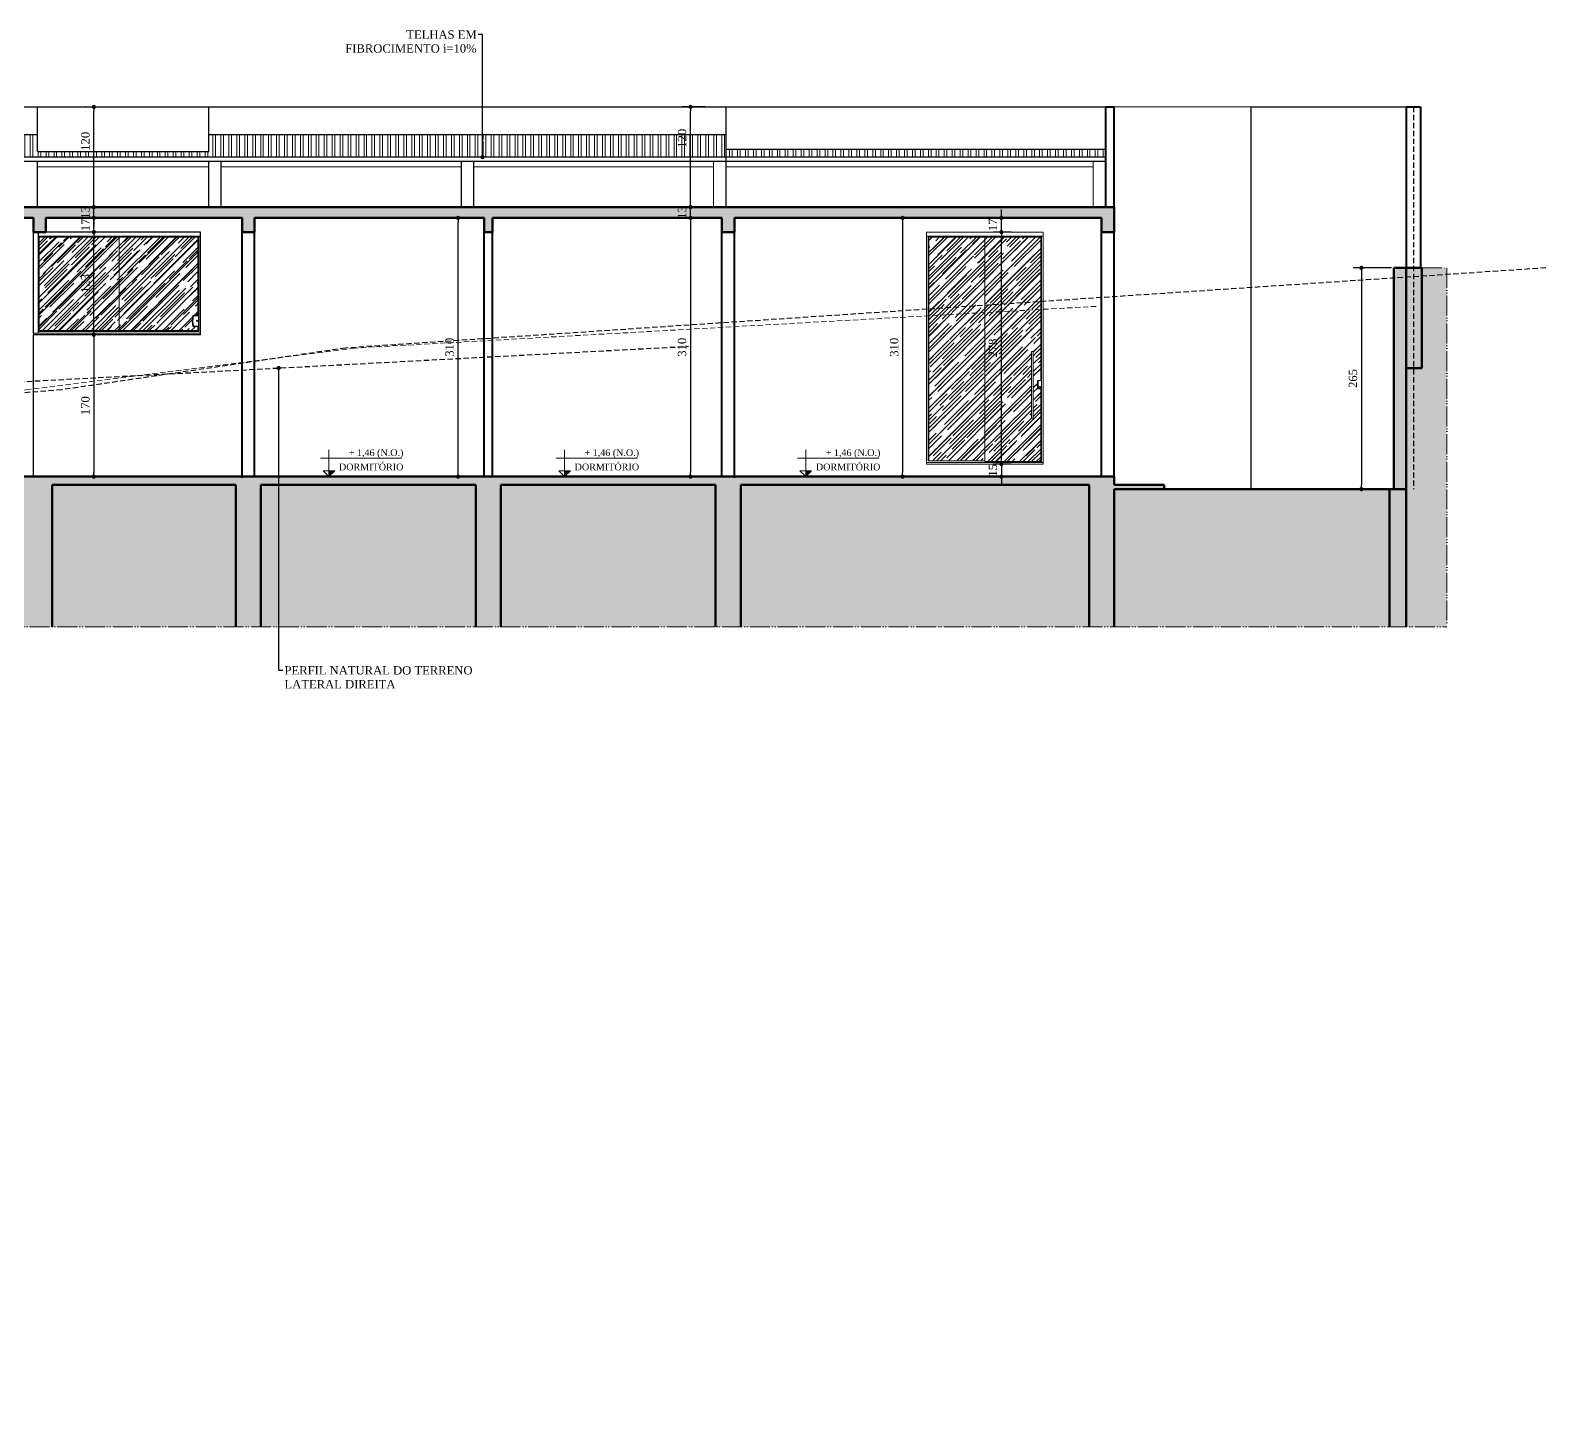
# Model space of a CAD drawing. Header units: millimetres. Extents: x 81693 to 98868, y 6565 to 11437.
# Drawn here: x 88060 to 89876, y 7222 to 8889 of the extents above; entities that cross this region are included whole.
import ezdxf
from ezdxf import colors
from ezdxf.entities.mleader import LeaderData, LeaderLine
from ezdxf.math import Vec2, Vec3

# ---------------------------------------------------------------- set-up
doc = ezdxf.new("R2010")
doc.units = ezdxf.units.MM
doc.linetypes.add('ACAD_ISO05W100', pattern=[33, 24, -3, 0, -3, 0, -3])
doc.linetypes.add('HIDDEN', pattern=[9.525, 6.35, -3.175])
for name, color, linetype, lineweight in [('Cotas', 12, 'Continuous', 5), ('Fachadas - Varanda', 3, 'Continuous', 30), ('Hachura', 1, 'Continuous', 9), ('Parede Baixa', 5, 'Continuous', 50), ('Parede Corte', 4, 'Continuous', 40), ('Perfil Natural-2', 40, 'HIDDEN', 25), ('Perfil Natural-3', 74, 'HIDDEN', 25), ('Pilares', 6, 'Continuous', 60), ('Pilares Sub-solo', 7, 'Continuous', 70), ('Pisos Externos', 15, 'Continuous', 9), ('Portas - Janelas', 2, 'Continuous', 20), ('Projeção Balanço', 2, 'ACAD_ISO05W100', 20), ('Projeção Viga', 1, 'HIDDEN', 9)]:
    doc.layers.add(name, color=color, linetype=linetype, lineweight=lineweight)
for name, color, linetype in [('Grama', 84, 'Continuous'), ('Piso', 55, 'Continuous'), ('Piso Lay-out', 19, 'Continuous'), ('PN010', 1, 'Continuous'), ('PORTAS', 3, 'Continuous'), ('Portas-Cotas', 2, 'Continuous'), ('Projeção Janela - Viga', 1, 'HIDDEN')]:
    doc.layers.add(name, color=color, linetype=linetype)
doc.styles.add('Valéria', font='romantic.ttf', dxfattribs={"height": 10})
doc.styles.add('Valéria1', font='romantic.ttf', dxfattribs={"height": 10})
doc.dimstyles.new('Cota - 50', dxfattribs={"dimtxt": 10, "dimasz": 5, "dimexe": 10, "dimexo": 20, "dimgap": 5, "dimtad": 1, "dimtxsty": 'Valéria', "dimblk": 'DOT', "dimcen": 0, "dimclrd": 12, "dimclre": 12, "dimclrt": 2, "dimazin": 2, "dimtfac": 1, "dimtix": 1, "dimtmove": 0, "dimatfit": 3, "dimldrblk": 'DOT', "dimfxl": 1, "dimarcsym": 0})
pattern_1 = [(95, (15384.533, 6410.826), (14.009465, 11.755338), [1.905, -20.955]), (40, (15384.533, 6410.826), (-16.0018453, 11.017673), [1.524, -16.7640584]), (145.451445, (15385.7, 6411.806), (-1.9923798, 22.7730102), [1.619001, -17.8090245]), (91.1842, (15380.94, 6414.418), (22.141024, 16.195341), [2.8575, -31.4325]), (141.635558, (15382.786, 6415.768), (-0.708662, 34.282676), [2.428502, -26.713561]), (36.18415, (15380.94, 6414.418), (-0.708662, 34.282676), [2.285997, -25.145973]), (66, (15383.635, 6415.316), (17.951998, 3.489515), [1.905, -20.955]), (11, (15383.635, 6415.316), (-8.6539927, 17.3941193), [1.524, -16.764]), (116.451445, (15385.131, 6415.607), (9.298005, 20.8836343), [1.619001, -17.8089938]), (82.5, (15384.533, 6410.8264), (-5.7605469, 6.19734137), [0, -16.5608, 0, -17.018, 0, -16.8275]), (52.5, (15384.533, 6410.826), (-2.3589727, 11.8087), [0, -9.7028, 0, -16.1798, 0, -6.4135]), (12.5, (15380.528, 6406.821), (9.9927863, 9.18261956), [0, -6.35, 0, -19.812, 0, -26.289]), (2.5, (15378.732, 6405.025), (8.6763904, 12.2722393), [0, -8.255, 0, -13.1572, 0, -18.669])]
pattern_2 = [(45, (15384.533, 6410.826), (8.6210459, 22.9894557), [152.4, -20.32, 50.8, -10.16]), (45, (15390.496, 6423.973), (-16.7391974, 2.3707876), [30.48, -3.3528, 60.96, -7.62]), (45, (15382.0185, 6420.525), (32.5444482, 42.17128274), [81.28, -14.224, 40.64, -10.16])]

# ---------------------------------------------------------------- blocks, each defined once
blk = doc.blocks.new('_Dot')
at = {"color": 0, "linetype": 'ByBlock', "lineweight": -2}
blk.add_line((-0.5, 0), (-1, 0), dxfattribs=at)
at = {"color": 0, "linetype": 'ByBlock', "const_width": 0.5}
blk.add_lwpolyline([(-0.25, 0, 1), (0.25, 0, 1)], format="xyb", close=True, dxfattribs=at)
blk = doc.blocks.new('*D654')
at = {"layer": 'Cotas', "color": 12, "lineweight": -2, "transparency": 16777216}
for p, q in [((88127.1, 8524.6), (88126.6, 8524.6)), ((88136.6, 8519.6), (88136.6, 8359.6)), ((88127.1, 8354.6), (88126.6, 8354.6))]:
    blk.add_line(p, q, dxfattribs=at)
at = {"layer": 'Defpoints', "color": 0, "transparency": 16777216}
for p in [(88147.1, 8524.6), (88136.6, 8354.6), (88147.1, 8354.6)]:
    blk.add_point(p, dxfattribs=at)
at = {"layer": 'Cotas', "color": 12, "lineweight": -2, "transparency": 16777216, "xscale": 5, "yscale": 5, "zscale": 5}
for p, rotation in [((88136.6, 8524.6), 90), ((88136.6, 8354.6), 270)]:
    blk.add_blockref('_Dot', p, dxfattribs=dict(at, rotation=rotation))
at = {"layer": 'Cotas', "color": 2, "transparency": 16777216, "insert": (88126.5, 8439.6), "char_height": 10, "attachment_point": 5, "rotation": 90, "style": 'Valéria'}
blk.add_mtext('170', dxfattribs=at)
blk = doc.blocks.new('*D655')
at = {"layer": 'Cotas', "color": 12, "lineweight": -2, "transparency": 16777216}
for p, q in [((88127.1, 8647.6), (88126.6, 8647.6)), ((88136.6, 8529.6), (88136.6, 8642.6)), ((88127.1, 8524.6), (88126.6, 8524.6))]:
    blk.add_line(p, q, dxfattribs=at)
at = {"layer": 'Defpoints', "color": 0, "transparency": 16777216}
for p in [(88136.6, 8647.6), (88147.1, 8647.6), (88147.1, 8524.6)]:
    blk.add_point(p, dxfattribs=at)
at = {"layer": 'Cotas', "color": 12, "lineweight": -2, "transparency": 16777216, "xscale": 5, "yscale": 5, "zscale": 5}
for p, rotation in [((88136.6, 8647.6), 90), ((88136.6, 8524.6), 270)]:
    blk.add_blockref('_Dot', p, dxfattribs=dict(at, rotation=rotation))
at = {"layer": 'Cotas', "color": 2, "transparency": 16777216, "insert": (88126.5, 8586.1), "char_height": 10, "attachment_point": 5, "rotation": 90, "style": 'Valéria'}
blk.add_mtext('123', dxfattribs=at)
blk = doc.blocks.new('*D656')
at = {"layer": 'Cotas', "color": 12, "lineweight": -2, "transparency": 16777216}
for p, q in [((88127.1, 8664.6), (88126.6, 8664.6)), ((88136.6, 8669.6), (88136.6, 8674.6)), ((88136.6, 8647.6), (88136.6, 8664.6)), ((88127.1, 8647.6), (88126.6, 8647.6)), ((88136.6, 8642.6), (88136.6, 8637.6))]:
    blk.add_line(p, q, dxfattribs=at)
at = {"layer": 'Defpoints', "color": 0, "transparency": 16777216}
for p in [(88136.6, 8664.6), (88147.1, 8664.6), (88147.1, 8647.6)]:
    blk.add_point(p, dxfattribs=at)
at = {"layer": 'Cotas', "color": 12, "lineweight": -2, "transparency": 16777216, "xscale": 5, "yscale": 5, "zscale": 5}
for p, rotation in [((88136.6, 8664.6), 270), ((88136.6, 8647.6), 90)]:
    blk.add_blockref('_Dot', p, dxfattribs=dict(at, rotation=rotation))
at = {"layer": 'Cotas', "color": 2, "transparency": 16777216, "insert": (88126.5, 8656.1), "char_height": 10, "attachment_point": 5, "rotation": 90, "style": 'Valéria'}
blk.add_mtext('17', dxfattribs=at)
blk = doc.blocks.new('*D657')
at = {"layer": 'Cotas', "color": 12, "lineweight": -2, "transparency": 16777216}
for p, q in [((88136.6, 8682.6), (88136.6, 8687.6)), ((88127.1, 8677.6), (88126.6, 8677.6)), ((88127.1, 8664.6), (88126.6, 8664.6)), ((88136.6, 8664.6), (88136.6, 8677.6)), ((88136.6, 8659.6), (88136.6, 8654.6))]:
    blk.add_line(p, q, dxfattribs=at)
at = {"layer": 'Defpoints', "color": 0, "transparency": 16777216}
for p in [(88136.6, 8677.6), (88147.1, 8677.6), (88147.1, 8664.6)]:
    blk.add_point(p, dxfattribs=at)
at = {"layer": 'Cotas', "color": 12, "lineweight": -2, "transparency": 16777216, "xscale": 5, "yscale": 5, "zscale": 5}
for p, rotation in [((88136.6, 8677.6), 270), ((88136.6, 8664.6), 90)]:
    blk.add_blockref('_Dot', p, dxfattribs=dict(at, rotation=rotation))
at = {"layer": 'Cotas', "color": 2, "transparency": 16777216, "insert": (88126.5, 8671.1), "char_height": 10, "attachment_point": 5, "rotation": 90, "style": 'Valéria'}
blk.add_mtext('13', dxfattribs=at)
blk = doc.blocks.new('*D658')
at = {"layer": 'Cotas', "color": 12, "lineweight": -2, "transparency": 16777216}
for p, q in [((88127.1, 8797.6), (88126.6, 8797.6)), ((88136.6, 8682.6), (88136.6, 8792.6)), ((88127.1, 8677.6), (88126.6, 8677.6))]:
    blk.add_line(p, q, dxfattribs=at)
at = {"layer": 'Defpoints', "color": 0, "transparency": 16777216}
for p in [(88136.6, 8797.6), (88147.1, 8797.6), (88147.1, 8677.6)]:
    blk.add_point(p, dxfattribs=at)
at = {"layer": 'Cotas', "color": 12, "lineweight": -2, "transparency": 16777216, "xscale": 5, "yscale": 5, "zscale": 5}
for p, rotation in [((88136.6, 8797.6), 90), ((88136.6, 8677.6), 270)]:
    blk.add_blockref('_Dot', p, dxfattribs=dict(at, rotation=rotation))
at = {"layer": 'Cotas', "color": 2, "transparency": 16777216, "insert": (88126.5, 8756.4), "char_height": 10, "attachment_point": 5, "rotation": 90, "style": 'Valéria'}
blk.add_mtext('120', dxfattribs=at)
blk = doc.blocks.new('*D659')
at = {"layer": 'Cotas', "color": 12, "lineweight": -2, "transparency": 16777216}
for p, q in [((88594.2, 8664.6), (88563, 8664.6)), ((88573, 8359.6), (88573, 8659.6)), ((88584.2, 8354.6), (88563, 8354.6))]:
    blk.add_line(p, q, dxfattribs=at)
at = {"layer": 'Defpoints', "color": 0, "transparency": 16777216}
for p in [(88573, 8664.6), (88614.2, 8664.6), (88604.2, 8354.6)]:
    blk.add_point(p, dxfattribs=at)
at = {"layer": 'Cotas', "color": 12, "lineweight": -2, "transparency": 16777216, "xscale": 5, "yscale": 5, "zscale": 5}
for p, rotation in [((88573, 8664.6), 90), ((88573, 8354.6), 270)]:
    blk.add_blockref('_Dot', p, dxfattribs=dict(at, rotation=rotation))
at = {"layer": 'Cotas', "color": 2, "transparency": 16777216, "insert": (88562.9, 8509.6), "char_height": 10, "attachment_point": 5, "rotation": 90, "style": 'Valéria'}
blk.add_mtext('310', dxfattribs=at)
blk = doc.blocks.new('*D660')
at = {"layer": 'Cotas', "color": 12, "lineweight": -2, "transparency": 16777216}
for p, q in [((88869.2, 8664.6), (88841.6, 8664.6)), ((88851.6, 8659.6), (88851.6, 8359.6)), ((88869.2, 8354.6), (88841.6, 8354.6))]:
    blk.add_line(p, q, dxfattribs=at)
at = {"layer": 'Defpoints', "color": 0, "transparency": 16777216}
for p in [(88889.2, 8664.6), (88851.6, 8354.6), (88889.2, 8354.6)]:
    blk.add_point(p, dxfattribs=at)
at = {"layer": 'Cotas', "color": 12, "lineweight": -2, "transparency": 16777216, "xscale": 5, "yscale": 5, "zscale": 5}
for p, rotation in [((88851.6, 8664.6), 90), ((88851.6, 8354.6), 270)]:
    blk.add_blockref('_Dot', p, dxfattribs=dict(at, rotation=rotation))
at = {"layer": 'Cotas', "color": 2, "transparency": 16777216, "insert": (88841.5, 8509.6), "char_height": 10, "attachment_point": 5, "rotation": 90, "style": 'Valéria'}
blk.add_mtext('310', dxfattribs=at)
blk = doc.blocks.new('*D661')
at = {"layer": 'Cotas', "color": 12, "lineweight": -2, "transparency": 16777216}
for p, q in [((88851.6, 8682.6), (88851.6, 8687.6)), ((88869.2, 8677.6), (88841.6, 8677.6)), ((88869.2, 8664.6), (88841.6, 8664.6)), ((88851.6, 8664.6), (88851.6, 8677.6)), ((88851.6, 8659.6), (88851.6, 8654.6))]:
    blk.add_line(p, q, dxfattribs=at)
at = {"layer": 'Defpoints', "color": 0, "transparency": 16777216}
for p in [(88851.6, 8677.6), (88889.2, 8677.6), (88889.2, 8664.6)]:
    blk.add_point(p, dxfattribs=at)
at = {"layer": 'Cotas', "color": 12, "lineweight": -2, "transparency": 16777216, "xscale": 5, "yscale": 5, "zscale": 5}
for p, rotation in [((88851.6, 8677.6), 270), ((88851.6, 8664.6), 90)]:
    blk.add_blockref('_Dot', p, dxfattribs=dict(at, rotation=rotation))
at = {"layer": 'Cotas', "color": 2, "transparency": 16777216, "insert": (88841.5, 8671.1), "char_height": 10, "attachment_point": 5, "rotation": 90, "style": 'Valéria'}
blk.add_mtext('13', dxfattribs=at)
blk = doc.blocks.new('*D662')
at = {"layer": 'Cotas', "color": 12, "lineweight": -2, "transparency": 16777216}
for p, q in [((88869.2, 8797.6), (88841.6, 8797.6)), ((88851.6, 8682.6), (88851.6, 8792.6)), ((88869.2, 8677.6), (88841.6, 8677.6))]:
    blk.add_line(p, q, dxfattribs=at)
at = {"layer": 'Defpoints', "color": 0, "transparency": 16777216}
for p in [(88851.6, 8797.6), (88889.2, 8797.6), (88889.2, 8677.6)]:
    blk.add_point(p, dxfattribs=at)
at = {"layer": 'Cotas', "color": 12, "lineweight": -2, "transparency": 16777216, "xscale": 5, "yscale": 5, "zscale": 5}
for p, rotation in [((88851.6, 8797.6), 90), ((88851.6, 8677.6), 270)]:
    blk.add_blockref('_Dot', p, dxfattribs=dict(at, rotation=rotation))
at = {"layer": 'Cotas', "color": 2, "transparency": 16777216, "insert": (88841.5, 8760), "char_height": 10, "attachment_point": 5, "rotation": 90, "style": 'Valéria'}
blk.add_mtext('120', dxfattribs=at)
blk = doc.blocks.new('*D663')
at = {"layer": 'Cotas', "color": 12, "lineweight": -2, "transparency": 16777216}
for p, q in [((89224.1, 8374.6), (89224.1, 8379.6)), ((89235.8, 8369.6), (89214.1, 8369.6)), ((89235.8, 8354.6), (89214.1, 8354.6)), ((89224.1, 8369.6), (89224.1, 8354.6)), ((89224.1, 8349.6), (89224.1, 8344.6))]:
    blk.add_line(p, q, dxfattribs=at)
at = {"layer": 'Defpoints', "color": 0, "transparency": 16777216}
for p in [(89224.1, 8354.6), (89255.8, 8369.6), (89255.8, 8354.6)]:
    blk.add_point(p, dxfattribs=at)
at = {"layer": 'Cotas', "color": 12, "lineweight": -2, "transparency": 16777216, "xscale": 5, "yscale": 5, "zscale": 5}
for p, rotation in [((89224.1, 8369.6), 270), ((89224.1, 8354.6), 90)]:
    blk.add_blockref('_Dot', p, dxfattribs=dict(at, rotation=rotation))
at = {"layer": 'Cotas', "color": 2, "transparency": 16777216, "insert": (89213.9, 8362.1), "char_height": 10, "attachment_point": 5, "rotation": 90, "style": 'Valéria'}
blk.add_mtext('15', dxfattribs=at)
blk = doc.blocks.new('*D664')
at = {"layer": 'Cotas', "color": 12, "lineweight": -2, "transparency": 16777216}
for p, q in [((89235.8, 8647.6), (89214.1, 8647.6)), ((89224.1, 8374.6), (89224.1, 8642.6)), ((89235.8, 8369.6), (89214.1, 8369.6))]:
    blk.add_line(p, q, dxfattribs=at)
at = {"layer": 'Defpoints', "color": 0, "transparency": 16777216}
for p in [(89224.1, 8647.6), (89255.8, 8647.6), (89255.8, 8369.6)]:
    blk.add_point(p, dxfattribs=at)
at = {"layer": 'Cotas', "color": 12, "lineweight": -2, "transparency": 16777216, "xscale": 5, "yscale": 5, "zscale": 5}
for p, rotation in [((89224.1, 8647.6), 90), ((89224.1, 8369.6), 270)]:
    blk.add_blockref('_Dot', p, dxfattribs=dict(at, rotation=rotation))
at = {"layer": 'Cotas', "color": 2, "transparency": 16777216, "insert": (89214, 8508.6), "char_height": 10, "attachment_point": 5, "rotation": 90, "style": 'Valéria'}
blk.add_mtext('278', dxfattribs=at)
blk = doc.blocks.new('*D665')
at = {"layer": 'Cotas', "color": 12, "lineweight": -2, "transparency": 16777216}
for p, q in [((89235.8, 8664.6), (89214.1, 8664.6)), ((89224.1, 8669.6), (89224.1, 8674.6)), ((89224.1, 8647.6), (89224.1, 8664.6)), ((89235.8, 8647.6), (89214.1, 8647.6)), ((89224.1, 8642.6), (89224.1, 8637.6))]:
    blk.add_line(p, q, dxfattribs=at)
at = {"layer": 'Defpoints', "color": 0, "transparency": 16777216}
for p in [(89224.1, 8664.6), (89255.8, 8664.6), (89255.8, 8647.6)]:
    blk.add_point(p, dxfattribs=at)
at = {"layer": 'Cotas', "color": 12, "lineweight": -2, "transparency": 16777216, "xscale": 5, "yscale": 5, "zscale": 5}
for p, rotation in [((89224.1, 8664.6), 270), ((89224.1, 8647.6), 90)]:
    blk.add_blockref('_Dot', p, dxfattribs=dict(at, rotation=rotation))
at = {"layer": 'Cotas', "color": 2, "transparency": 16777216, "insert": (89214, 8656.1), "char_height": 10, "attachment_point": 5, "rotation": 90, "style": 'Valéria'}
blk.add_mtext('17', dxfattribs=at)
blk = doc.blocks.new('*D666')
at = {"layer": 'Cotas', "color": 12, "lineweight": -2, "transparency": 16777216}
for p, q in [((89691.4, 8604.7), (89645.6, 8604.7)), ((89655.6, 8599.7), (89655.6, 8344.6)), ((89689.3, 8339.6), (89645.6, 8339.6))]:
    blk.add_line(p, q, dxfattribs=at)
at = {"layer": 'Defpoints', "color": 0, "transparency": 16777216}
for p in [(89711.4, 8604.7), (89655.6, 8339.6), (89709.3, 8339.6)]:
    blk.add_point(p, dxfattribs=at)
at = {"layer": 'Cotas', "color": 12, "lineweight": -2, "transparency": 16777216, "xscale": 5, "yscale": 5, "zscale": 5}
for p, rotation in [((89655.6, 8604.7), 90), ((89655.6, 8339.6), 270)]:
    blk.add_blockref('_Dot', p, dxfattribs=dict(at, rotation=rotation))
at = {"layer": 'Cotas', "color": 2, "transparency": 16777216, "insert": (89645.4, 8472.1), "char_height": 10, "attachment_point": 5, "rotation": 90, "style": 'Valéria'}
blk.add_mtext('265', dxfattribs=at)
blk = doc.blocks.new('*D667')
at = {"layer": 'Cotas', "color": 12, "lineweight": -2, "transparency": 16777216}
for p, q in [((89104.2, 8664.6), (89095.8, 8664.6)), ((89105.8, 8659.6), (89105.8, 8359.6)), ((89095.7, 8354.6), (89095.8, 8354.6))]:
    blk.add_line(p, q, dxfattribs=at)
at = {"layer": 'Defpoints', "color": 0, "transparency": 16777216}
for p in [(89124.2, 8664.6), (89105.8, 8354.6), (89115.7, 8354.6)]:
    blk.add_point(p, dxfattribs=at)
at = {"layer": 'Cotas', "color": 12, "lineweight": -2, "transparency": 16777216, "xscale": 5, "yscale": 5, "zscale": 5}
for p, rotation in [((89105.8, 8664.6), 90), ((89105.8, 8354.6), 270)]:
    blk.add_blockref('_Dot', p, dxfattribs=dict(at, rotation=rotation))
at = {"layer": 'Cotas', "color": 2, "transparency": 16777216, "insert": (89095.7, 8509.6), "char_height": 10, "attachment_point": 5, "rotation": 90, "style": 'Valéria'}
blk.add_mtext('310', dxfattribs=at)

msp = doc.modelspace()

# ---------------------------------------------------------------- hatches: boundary and pattern name
at = {"layer": 'Grama', "transparency": 33554559}
h = msp.add_hatch(dxfattribs=at)
h.set_pattern_fill('AR-RROOF', color=33, scale=0.4, angle=45)
h.set_pattern_definition(pattern_2)
h.paths.add_polyline_path([(88166.9657, 8641.6214), (88070.7157, 8641.6214), (88070.7157, 8529.6214), (88166.9657, 8529.6214)])
h.paths.add_polyline_path([(88261.2157, 8641.6214), (88166.9657, 8641.6214), (88166.9657, 8529.6214), (88261.2157, 8529.6214), (88261.2157, 8534.6214), (88255.0597, 8534.6214), (88254.5093, 8541.1214), (88255.0597, 8547.6214), (88261.2157, 8547.6214)])
h.paths.add_polyline_path([(88154.3251, 8572.2087), (88154.3251, 8599.398), (88132.7719, 8599.398), (88132.7719, 8572.2087)], flags=24)
h = msp.add_hatch(dxfattribs=at)
h.set_pattern_fill('AR-RROOF', color=33, scale=0.4, angle=45)
h.set_pattern_definition(pattern_2)
h.paths.add_polyline_path([(89271.2157, 8641.6214), (89204.2157, 8641.6214), (89204.2157, 8559.7724), (89271.2157, 8564.246)])
h.paths.add_polyline_path([(89204.2157, 8641.6214), (89137.2157, 8641.6214), (89137.2157, 8555.2987), (89204.2157, 8559.7724)])
h.paths.add_polyline_path([(89204.2157, 8559.7724), (89137.2157, 8555.2987), (89137.2157, 8547.3375), (89204.2157, 8551.1071)])
h.paths.add_polyline_path([(89271.2157, 8564.246), (89204.2157, 8559.7724), (89204.2157, 8551.1071), (89271.2157, 8554.8766)])
h.paths.add_polyline_path([(89271.2157, 8554.8766), (89204.2157, 8551.1071), (89204.2157, 8373.6214), (89204.2157, 8372.6214), (89271.2157, 8372.6214), (89271.2157, 8459.6214), (89267.2157, 8459.6214), (89267.2157, 8469.6214), (89271.2157, 8469.6214)])
h.paths.add_polyline_path([(89260.2157, 8504.6214), (89262.2157, 8504.6214), (89262.2157, 8424.6214), (89260.2157, 8424.6214)], flags=16)
h.paths.add_polyline_path([(89204.2157, 8551.1071), (89137.2157, 8547.3375), (89137.2157, 8373.6214), (89204.2157, 8373.6214)])
h.paths.add_polyline_path([(89243.1523, 8495.2264), (89243.1523, 8522.4158), (89221.599, 8522.4158), (89221.599, 8495.2264)], flags=24)
at = {"layer": 'Hachura'}
h = msp.add_hatch(dxfattribs=at)
h.set_pattern_fill('EARTH', color=256, scale=2, angle=45)
h.set_pattern_definition([(45, (15384.533, 6410.826), (1e-15, 17.9605122), [12.7, -12.7]), (45, (15381.165, 6414.194), (1e-15, 17.9605122), [12.7, -12.7]), (45, (15377.798, 6417.562), (1e-15, 17.9605122), [12.7, -12.7]), (135, (15377.798, 6419.807), (-17.9605122, 1e-15), [12.7, -12.7]), (135, (15381.165, 6423.174), (-17.9605122, 1e-15), [12.7, -12.7]), (135, (15384.533, 6426.542), (-17.9605122, 1e-15), [12.7, -12.7])])
h.paths.add_polyline_path([(89757.8186, 8604.6519), (89727.8186, 8604.6519), (89727.8186, 8594.7338), (89757.8186, 8596.737)])
h.paths.add_polyline_path([(89757.8186, 8596.737), (89727.8186, 8594.7338), (89727.8186, 8484.6519), (89709.3178, 8484.6519), (89709.3178, 8174.6214), (89757.8186, 8174.6214)])
h.paths.add_polyline_path([(89329.2157, 8344.6214), (88911.7157, 8344.6214), (88911.7157, 8174.6214), (89329.2157, 8174.6214)])
h.paths.add_polyline_path([(89689.3178, 8339.6214), (89359.2157, 8339.6214), (89359.2157, 8174.6214), (89689.3178, 8174.6214)])
h.paths.add_polyline_path([(88881.7157, 8344.6214), (88624.2157, 8344.6214), (88624.2157, 8174.6214), (88881.7157, 8174.6214)])
h.paths.add_polyline_path([(88594.2157, 8344.6214), (88358.0708, 8344.6214), (88358.0708, 8174.6214), (88594.2157, 8174.6214)])
h.paths.add_polyline_path([(88358.0708, 8344.6214), (88336.7157, 8344.6214), (88336.7157, 8174.6214), (88358.0708, 8174.6214)])
h.paths.add_polyline_path([(88306.7157, 8344.6214), (88086.7157, 8344.6214), (88086.7157, 8174.6214), (88306.7157, 8174.6214)])
h.paths.add_polyline_path([(88056.7157, 8344.6214), (87789.7138, 8344.6214), (87789.7138, 8174.6214), (88056.7157, 8174.6214)])
h.paths.add_polyline_path([(87789.7138, 8344.6214), (87436.7157, 8344.6214), (87436.7157, 8174.6214), (87789.7138, 8174.6214)])
h.paths.add_polyline_path([(87406.7157, 8344.6214), (87264.6858, 8344.6214), (87264.6858, 8174.6214), (87406.7157, 8174.6214)])
h.paths.add_polyline_path([(87264.6858, 8344.6214), (87159.2157, 8344.6214), (87159.2157, 8174.6214), (87264.6858, 8174.6214)])
h.paths.add_polyline_path([(87129.2157, 8324.6214), (86969.6142, 8324.6214), (85779.2157, 8229.5896), (85779.2157, 8229.6214), (85642.2168, 8229.6214), (85642.2168, 8174.6214), (87129.2157, 8174.6214)])
h.paths.add_polyline_path([(85622.2168, 8239.6214), (84986.5817, 8220.2078), (84926.7176, 8208.6214), (84773.6458, 8208.6214), (84607.2224, 8204.6324), (84607.2224, 8194.6214), (84507.2224, 8194.6214), (84507.2224, 8174.6214), (85622.2168, 8174.6214)])
h.paths.add_polyline_path([(84773.6458, 8208.6214), (84614.2956, 8208.6214), (84612.5984, 8204.7613)], flags=16)
h.paths.add_polyline_path([(84614.2956, 8208.6214), (84773.6458, 8208.6214), (84791.6611, 8214.2545), (84607.2224, 8208.6214), (84607.2224, 8204.6324), (84612.5984, 8204.7613)], flags=17)
at = {"layer": 'Piso', "true_color": 0xcd2027}
h = msp.add_hatch(dxfattribs=at)
h.set_pattern_fill('ANSI31', color=242, style=0)
h.paths.add_polyline_path([(89362.9432, 7222.1011), (89407.7006, 7222.1011), (89407.7006, 7239.3437), (89362.9432, 7239.3437)], flags=24)
at = {"layer": 'Pisos Externos'}
h = msp.add_hatch(dxfattribs=at)
h.set_pattern_fill('ANSI32', color=256, angle=45)
h.set_pattern_definition([(90, (15384.533, 6430.826), (-9.525, 1e-15), []), (90, (15387.708, 6434.001), (-9.525, 1e-15), [])])
h.paths.add_polyline_path([(88894.2157, 8764.6463), (88274.2157, 8764.6463), (88274.2157, 8737.6396), (89349.2157, 8737.6396), (89349.2157, 8747.1463), (88894.2157, 8747.1463)])
h.paths.add_polyline_path([(88602.3059, 8756.1952, -1), (88602.3059, 8758.6952, -1)], flags=16)
h.paths.add_polyline_path([(88069.2157, 8764.6463), (87429.2157, 8764.6463), (87429.2157, 8737.6396), (88069.2157, 8737.6396)])
h = msp.add_hatch(dxfattribs=at)
h.set_pattern_fill('ANSI32', color=256, angle=45)
h.set_pattern_definition([(90, (15384.533, 6410.826), (-9.525, 1e-15), []), (90, (15387.708, 6414.001), (-9.525, 1e-15), [])])
h.paths.add_polyline_path([(88154.3251, 8723.3832), (88132.7719, 8723.3832)])
h.paths.add_polyline_path([(88069.2157, 8737.6396), (88274.2157, 8737.6396), (88274.2157, 8744.1463), (88069.2157, 8744.1463)])
at = {"layer": 'Portas - Janelas'}
for points in [[(88425.2018, 8361.6214), (88418.2018, 8361.6214), (88418.2018, 8354.6214)], [(88707.6314, 8361.6214), (88700.6314, 8361.6214), (88700.6314, 8354.6214)], [(88996.7324, 8361.6214), (88989.7324, 8361.6214), (88989.7324, 8354.6214)]]:
    msp.add_hatch(color=256, dxfattribs=at).paths.add_polyline_path(points)
at = {"layer": 'Portas-Cotas'}
h = msp.add_hatch(dxfattribs=at)
h.set_pattern_fill('AR-CONC', color=256, scale=0.1, angle=45)
h.set_pattern_definition(pattern_1)
h.paths.add_polyline_path([(89359.2157, 8677.6214), (87059.2157, 8677.6214), (87059.2157, 8694.6214), (87049.2157, 8694.6214), (87049.2157, 8664.6214), (87129.2157, 8664.6214), (87129.2157, 8647.6214), (87144.2157, 8647.6214), (87144.2157, 8664.6214), (87414.2157, 8664.6214), (87414.2157, 8647.6214), (87429.2157, 8647.6214), (87429.2157, 8664.6214), (87534.2157, 8664.6214), (87534.2157, 8647.6214), (87544.2157, 8647.6214), (87544.2157, 8664.6214), (88064.2157, 8664.6214), (88064.2157, 8647.6214), (88079.2157, 8647.6214), (88079.2157, 8664.6214), (88314.2157, 8664.6214), (88314.2157, 8647.6214), (88329.2157, 8647.6214), (88329.2157, 8664.6214), (88604.2157, 8664.6214), (88604.2157, 8647.6214), (88614.2157, 8647.6214), (88614.2157, 8664.6214), (88889.2157, 8664.6214), (88889.2157, 8647.6214), (88904.2157, 8647.6214), (88904.2157, 8664.6214), (89344.2157, 8664.6214), (89344.2157, 8647.6214), (89359.2157, 8647.6214)])
h = msp.add_hatch(dxfattribs=at)
h.set_pattern_fill('AR-CONC', color=256, scale=0.1, angle=45)
h.set_pattern_definition(pattern_1)
h.paths.add_polyline_path([(87436.7157, 8344.6214), (87789.7138, 8344.6214), (87789.7138, 8354.6214), (87534.2157, 8354.6214), (87534.2157, 8352.6214), (87264.6858, 8352.6214), (87264.6858, 8344.6214), (87406.7157, 8344.6214), (87406.7157, 8174.6214), (87436.7157, 8174.6214)])
h.paths.add_polyline_path([(87159.2157, 8344.6214), (87264.6858, 8344.6214), (87264.6858, 8352.6214), (87129.2157, 8352.6214), (87129.2157, 8174.6214), (87159.2157, 8174.6214)])
h.paths.add_polyline_path([(88086.7157, 8344.6214), (88306.7157, 8344.6214), (88306.7157, 8174.6214), (88336.7157, 8174.6214), (88336.7157, 8344.6214), (88358.0708, 8344.6214), (88358.0708, 8354.6214), (87789.7138, 8354.6214), (87789.7138, 8344.6214), (88056.7157, 8344.6214), (88056.7157, 8174.6214), (88086.7157, 8174.6214)])
h.paths.add_polyline_path([(88624.2157, 8344.6214), (88881.7157, 8344.6214), (88881.7157, 8174.6214), (88911.7157, 8174.6214), (88911.7157, 8344.6214), (89329.2157, 8344.6214), (89329.2157, 8174.6214), (89359.2157, 8174.6214), (89359.2157, 8339.6214), (89419.2157, 8339.6214), (89419.2157, 8344.6214), (89359.2157, 8344.6214), (89359.2157, 8354.6214), (88358.0708, 8354.6214), (88358.0708, 8344.6214), (88594.2157, 8344.6214), (88594.2157, 8174.6214), (88624.2157, 8174.6214)])
h.paths.add_polyline_path([(89709.3178, 8339.6214), (89689.3178, 8339.6214), (89689.3178, 8174.6214), (89709.3178, 8174.6214)])
h.paths.add_polyline_path([(89709.3178, 8604.6519), (89694.3178, 8604.6519), (89694.3178, 8592.497), (89709.3178, 8593.4985)])
h.paths.add_polyline_path([(89717.8186, 8604.6519), (89709.3178, 8604.6519), (89709.3178, 8593.4985), (89717.8186, 8594.0661)])
h.paths.add_polyline_path([(89727.8186, 8604.6519), (89717.8186, 8604.6519), (89717.8186, 8594.0661), (89727.8186, 8594.7338)])
h.paths.add_polyline_path([(89727.8186, 8594.7338), (89717.8186, 8594.0661), (89717.8186, 8484.6519), (89727.8186, 8484.6519)])
h.paths.add_polyline_path([(89717.8186, 8594.0661), (89709.3178, 8593.4985), (89709.3178, 8484.6519), (89717.8186, 8484.6519)])
h.paths.add_polyline_path([(89709.3178, 8593.4985), (89694.3178, 8592.497), (89694.3178, 8339.6214), (89709.3178, 8339.6214)])

# ---------------------------------------------------------------- linework, layer by layer
at = {"layer": 'Fachadas - Varanda'}
for p, q in [((88069.2157, 8744.1463), (88069.2157, 8797.6214)), ((88069.2157, 8797.6214), (88274.2157, 8797.6214)), ((88274.2157, 8744.1463), (88274.2157, 8797.6214)), ((88894.2157, 8797.6214), (89349.2157, 8797.6214)), ((88894.2157, 8727.1463), (88894.2157, 8797.6214)), ((89523.1088, 8797.6214), (89709.3178, 8797.6214)), ((89523.1088, 8797.6214), (89523.1088, 8339.6214)), ((87429.2157, 8737.6396), (89349.2157, 8737.6396)), ((88069.2157, 8744.1463), (88274.2157, 8744.1463)), ((88894.2157, 8747.1463), (89349.2157, 8747.1463)), ((87429.2157, 8732.6146), (89349.2157, 8732.6146)), ((88069.2157, 8717.6396), (88069.2157, 8732.6146)), ((88069.2157, 8677.6214), (88069.2157, 8725.9714)), ((88274.2157, 8717.6396), (88274.2157, 8732.6146)), ((88274.2157, 8677.6214), (88274.2157, 8725.9714)), ((88289.2157, 8677.6214), (88289.2157, 8732.6146)), ((88576.7157, 8732.6146), (88576.7157, 8677.6214)), ((88591.7157, 8732.6146), (88591.7157, 8677.6214)), ((88894.2157, 8677.6214), (88894.2157, 8732.6146)), ((88264.2157, 8647.6214), (88079.2157, 8647.6214)), ((88264.2157, 8524.6214), (88264.2157, 8647.6214)), ((88064.2157, 8354.6214), (88064.2157, 8524.6214)), ((88264.2157, 8524.6214), (88064.2157, 8524.6214))]:
    msp.add_line(p, q, dxfattribs=at)
at = {"layer": 'Hachura'}
for p, q in [((89134.2157, 8642.6214), (89274.2157, 8642.6214)), ((89136.2157, 8373.6214), (89136.2157, 8642.6214)), ((89272.2157, 8371.6214), (89272.2157, 8642.6214)), ((88408.2018, 8376.6214), (88505.2849, 8376.6214)), ((88418.2018, 8354.6214), (88418.2018, 8386.6214)), ((88690.6314, 8376.6214), (88787.7145, 8376.6214)), ((88700.6314, 8354.6214), (88700.6314, 8386.6214)), ((88979.7324, 8376.6214), (89076.8155, 8376.6214)), ((88989.7324, 8354.6214), (88989.7324, 8386.6214)), ((89136.2157, 8373.6214), (89204.2157, 8373.6214)), ((89204.2157, 8373.6214), (89204.2157, 8371.6214)), ((89204.2157, 8372.6214), (89272.2157, 8372.6214)), ((88411.2018, 8361.6214), (88425.2018, 8361.6214)), ((88411.2018, 8361.6214), (88418.2018, 8354.6214)), ((88425.2018, 8361.6214), (88418.2018, 8354.6214)), ((88693.6314, 8361.6214), (88707.6314, 8361.6214)), ((88693.6314, 8361.6214), (88700.6314, 8354.6214)), ((88707.6314, 8361.6214), (88700.6314, 8354.6214)), ((88982.7324, 8361.6214), (88996.7324, 8361.6214)), ((88982.7324, 8361.6214), (88989.7324, 8354.6214)), ((88996.7324, 8361.6214), (88989.7324, 8354.6214))]:
    msp.add_line(p, q, dxfattribs=at)
at = {"layer": 'Parede Baixa'}
for p, q in [((87059.2157, 8677.6214), (89359.2157, 8677.6214)), ((87544.2157, 8664.6214), (88064.2157, 8664.6214)), ((88064.2157, 8647.6214), (88064.2157, 8664.6214)), ((88079.2157, 8664.6214), (88314.2157, 8664.6214)), ((88079.2157, 8647.6214), (88079.2157, 8664.6214)), ((88314.2157, 8647.6214), (88314.2157, 8664.6214)), ((88329.2157, 8664.6214), (88604.2157, 8664.6214)), ((88329.2157, 8647.6214), (88329.2157, 8664.6214)), ((88604.2157, 8647.6214), (88604.2157, 8664.6214)), ((88614.2157, 8664.6214), (88889.2157, 8664.6214)), ((88614.2157, 8647.6214), (88614.2157, 8664.6214)), ((88889.2157, 8647.6214), (88889.2157, 8664.6214)), ((88904.2157, 8664.6214), (89344.2157, 8664.6214)), ((88904.2157, 8647.6214), (88904.2157, 8664.6214)), ((89344.2157, 8647.6214), (89344.2157, 8664.6214)), ((89359.2157, 8647.6214), (89359.2157, 8677.6214)), ((88064.2157, 8647.6214), (88079.2157, 8647.6214)), ((88314.2157, 8647.6214), (88329.2157, 8647.6214)), ((88604.2157, 8647.6214), (88614.2157, 8647.6214)), ((88889.2157, 8647.6214), (88904.2157, 8647.6214)), ((89344.2157, 8647.6214), (89359.2157, 8647.6214)), ((89694.3178, 8604.6519), (89694.3178, 8339.6214)), ((89694.3178, 8604.6519), (89709.3178, 8604.6519)), ((89709.3178, 8604.6519), (89727.8186, 8604.6519)), ((89709.3178, 8604.6519), (89709.3178, 8174.6214)), ((89727.8186, 8604.6519), (89727.8186, 8484.6519)), ((89709.3178, 8484.6519), (89727.8186, 8484.6519)), ((87534.2157, 8354.6214), (89359.2157, 8354.6214)), ((89359.2157, 8354.6214), (89359.2157, 8344.6214)), ((88086.7157, 8344.6214), (88306.7157, 8344.6214)), ((88086.7157, 8174.6214), (88086.7157, 8344.6214)), ((88306.7157, 8174.6214), (88306.7157, 8344.6214)), ((88336.7157, 8344.6214), (88594.2157, 8344.6214)), ((88336.7157, 8174.6214), (88336.7157, 8344.6214)), ((88594.2157, 8174.6214), (88594.2157, 8344.6214)), ((88624.2157, 8344.6214), (88881.7157, 8344.6214)), ((88624.2157, 8174.6214), (88624.2157, 8344.6214)), ((88881.7157, 8174.6214), (88881.7157, 8344.6214)), ((88911.7157, 8344.6214), (89329.2157, 8344.6214)), ((88911.7157, 8174.6214), (88911.7157, 8344.6214)), ((89329.2157, 8344.6214), (89329.2157, 8174.6214)), ((89359.2157, 8344.6214), (89419.2157, 8344.6214)), ((89359.2157, 8339.6214), (89709.3178, 8339.6214)), ((89359.2157, 8339.6214), (89359.2157, 8174.6214)), ((89419.2157, 8344.6214), (89419.2157, 8339.6214)), ((89689.3178, 8339.6214), (89689.3178, 8174.6214))]:
    msp.add_line(p, q, dxfattribs=at)
at = {"layer": 'Parede Corte'}
for p, q in [((89349.2157, 8677.6214), (89349.2157, 8797.6214)), ((89349.2157, 8797.6214), (89359.2157, 8797.6214)), ((89349.2157, 8797.6214), (89359.2157, 8797.6214)), ((89359.2157, 8677.6214), (89359.2157, 8797.6214)), ((89709.3178, 8797.6214), (89726.3231, 8797.6214)), ((89709.3178, 8797.6214), (89709.3178, 8604.6519)), ((89726.3231, 8797.6214), (89726.3231, 8604.6519)), ((88314.2157, 8353.2874), (88314.2157, 8647.6214)), ((88329.2157, 8354.6214), (88329.2157, 8647.6214)), ((88604.2157, 8354.6214), (88604.2157, 8647.6214)), ((88614.2157, 8354.6214), (88614.2157, 8647.6214)), ((88889.2157, 8354.6214), (88889.2157, 8647.6214)), ((88904.2157, 8353.2874), (88904.2157, 8647.6214)), ((89344.2157, 8354.6214), (89344.2157, 8647.6214)), ((89359.2157, 8354.6214), (89359.2157, 8647.6214))]:
    msp.add_line(p, q, dxfattribs=at)
at = {"layer": 'Perfil Natural-2'}
msp.add_lwpolyline([(89876.3567, 8604.6519), (88438.15, 8508.6214), (88098.163, 8458.6214), (87473.5956, 8408.6214), (86726.2995, 8358.6214), (85461.6914, 8308.6214), (85185.0553, 8258.6214), (84926.7176, 8208.6214), (84926.7176, 8208.6214), (84614.2956, 8208.6214), (84607.2224, 8192.5342)], dxfattribs=at)
at = {"layer": 'Perfil Natural-3'}
msp.add_lwpolyline([(84398.1569, 8176.6214), (84398.1569, 8199.6214), (84773.6458, 8208.6214), (84933.5506, 8258.6214), (85196.3637, 8308.6214), (85932.3956, 8358.6214), (86888.8457, 8408.6214), (87866.1306, 8458.6214), (88849.0036, 8510.728)], dxfattribs=at)
at = {"layer": 'Piso Lay-out'}
msp.add_line((89709.3178, 8604.6519), (89694.3178, 8604.6519), dxfattribs=at)
at = {"layer": 'Pisos Externos'}
for p, q in [((88069.7157, 8642.6214), (88069.7157, 8528.6214)), ((88070.2157, 8642.6214), (88070.2157, 8528.6214)), ((88070.7157, 8641.6214), (88262.2157, 8641.6214)), ((88166.9657, 8642.6214), (88166.9657, 8528.6214)), ((88261.2157, 8547.6214), (88261.2157, 8642.6214)), ((89136.2157, 8641.6214), (89272.2157, 8641.6214)), ((89137.2157, 8373.6214), (89137.2157, 8642.6214)), ((89204.2157, 8642.6214), (89204.2157, 8373.6214)), ((89271.2157, 8469.6214), (89271.2157, 8642.6214)), ((88255.0597, 8547.6214), (88254.5093, 8541.1214)), ((88254.5093, 8541.1214), (88255.0597, 8534.6214)), ((88255.3656, 8547.3214), (88254.8405, 8541.1214)), ((88255.3656, 8534.9214), (88254.8405, 8541.1214)), ((88262.2157, 8547.6214), (88255.0597, 8547.6214)), ((88255.0597, 8547.6214), (88255.3656, 8547.3214)), ((88255.3656, 8534.9214), (88255.0597, 8534.6214)), ((88255.3656, 8547.3214), (88255.9177, 8547.3214)), ((88255.9177, 8534.9214), (88255.3656, 8534.9214)), ((88255.3926, 8541.1214), (88255.9177, 8547.3214)), ((88255.9177, 8534.9214), (88255.3926, 8541.1214)), ((88255.9177, 8547.3214), (88262.2157, 8547.3214)), ((88255.9177, 8534.9214), (88262.2157, 8534.9214)), ((88262.2157, 8547.6214), (88262.2157, 8547.3214)), ((88262.2157, 8547.6214), (88262.2157, 8547.3214)), ((88262.2157, 8534.6214), (88262.2157, 8534.9214)), ((88262.2157, 8534.6214), (88262.2157, 8534.9214)), ((88262.2157, 8529.6214), (88070.7157, 8529.6214)), ((88255.0597, 8534.6214), (88262.2157, 8534.6214)), ((88261.2157, 8528.6214), (88261.2157, 8534.6214)), ((89272.2157, 8469.6214), (89267.2157, 8469.6214)), ((89267.2157, 8469.6214), (89267.2157, 8459.6214)), ((89268.2157, 8469.6214), (89268.2157, 8459.6214)), ((89267.2157, 8459.6214), (89272.2157, 8459.6214)), ((89271.2157, 8372.6214), (89271.2157, 8459.6214)), ((89262.2157, 8424.6214), (89260.2157, 8424.6214))]:
    msp.add_line(p, q, dxfattribs=at)
for points in [[(89260.2157, 8424.6214), (89260.2157, 8504.6214), (89262.2157, 8504.6214)], [(89262.2157, 8504.6214), (89262.2157, 8424.6214)]]:
    msp.add_lwpolyline(points, dxfattribs=at)
for centre in [(88260.7157, 8541.1214), (89270.1394, 8461.8252)]:
    msp.add_circle(centre, 1, dxfattribs=at)
at = {"layer": 'PN010'}
for p, q in [((88064.2157, 8526.6214), (88064.2157, 8647.6214)), ((88069.7157, 8647.6214), (88069.7157, 8642.6214)), ((88069.7157, 8642.6214), (88264.2157, 8642.6214)), ((88070.7157, 8528.6214), (88070.7157, 8642.6214)), ((88070.7157, 8642.6214), (88070.7157, 8528.6214)), ((88262.2157, 8528.6214), (88262.2157, 8642.6214)), ((88262.2157, 8528.6214), (88069.7157, 8528.6214)), ((88069.7157, 8528.6214), (88069.7157, 8526.6214))]:
    msp.add_line(p, q, dxfattribs=at)
at = {"layer": 'PORTAS', "color": 2, "linetype": 'Continuous'}
for p, q in [((87429.2157, 8797.6214), (88069.2157, 8797.6214)), ((88274.2157, 8797.6214), (88894.2157, 8797.6214)), ((87429.2157, 8764.6463), (88069.2157, 8764.6463)), ((88274.2157, 8764.6463), (88894.2157, 8764.6463))]:
    msp.add_line(p, q, dxfattribs=at)
at = {"layer": 'Portas - Janelas'}
for p, q in [((89359.2157, 8797.6214), (89523.1088, 8797.6214)), ((88069.2157, 8725.9714), (88274.2157, 8725.9714)), ((88289.2157, 8725.9714), (88576.7157, 8725.9714)), ((88591.7157, 8725.9714), (88879.2157, 8725.9714)), ((88879.2157, 8677.6214), (88879.2157, 8732.6146)), ((88894.2157, 8725.9714), (89334.2157, 8725.9714)), ((89334.2157, 8677.6214), (89334.2157, 8732.6146)), ((89134.2157, 8369.6214), (89134.2157, 8647.6214)), ((89134.2157, 8647.6214), (89274.2157, 8647.6214)), ((89274.2157, 8369.6214), (89274.2157, 8647.6214)), ((88264.2157, 8526.6214), (88064.2157, 8526.6214)), ((88064.2157, 8524.6214), (88064.2157, 8526.6214)), ((89134.2157, 8371.6214), (89274.2157, 8371.6214)), ((89134.2157, 8369.6214), (89274.2157, 8369.6214))]:
    msp.add_line(p, q, dxfattribs=at)
at = {"layer": 'Projeção Balanço'}
for p, q in [((89727.8186, 8604.6519), (89757.8186, 8604.6519)), ((89757.8186, 8604.6519), (89757.8186, 8174.6214)), ((84507.2224, 8174.6214), (89757.8186, 8174.6214))]:
    msp.add_line(p, q, dxfattribs=at)
at = {"layer": 'Projeção Janela - Viga'}
msp.add_line((89717.8186, 8797.6214), (89717.8186, 8339.6214), dxfattribs=at)
at = {"layer": 'Projeção Viga'}
msp.add_lwpolyline([(89337.7747, 8558.6214), (88449.0799, 8508.6214), (88054.6865, 8458.6214), (87278.28, 8408.6214), (86412.3062, 8358.6214), (85394.2605, 8308.6214), (85135.1635, 8258.6214), (84892.9268, 8208.6214), (84779.8065, 8208.6214)], dxfattribs=at)

# ---------------------------------------------------------------- texts
at = {"layer": 'Portas - Janelas', "char_height": 8, "attachment_point": 1}
for s, insert, style in [('DORMITÓRIO', (88430.3382, 8370.1669), 'Valéria'), ('+ 1,46 (N.O.)', (88442.0187, 8387.3199), 'Valéria1'), ('DORMITÓRIO', (88712.7678, 8370.1669), 'Valéria'), ('+ 1,46 (N.O.)', (88724.4483, 8387.3199), 'Valéria1'), ('DORMITÓRIO', (89001.8688, 8370.1669), 'Valéria'), ('+ 1,46 (N.O.)', (89013.5492, 8387.3199), 'Valéria1')]:
    msp.add_mtext(s, dxfattribs=dict(at, insert=insert, style=style))

# ---------------------------------------------------------------- dimensions: what is measured, and where the dimension line sits
at = {"layer": 'Cotas'}
for base, p1, p2, picture, middle in [((88136.6306, 8797.6214), (88147.1129, 8677.6214), (88147.1129, 8797.6214), '*D658', (88136.6306, 8756.4498)), ((88851.6331, 8797.6214), (88889.2157, 8677.6214), (88889.2157, 8797.6214), '*D662', (88851.6331, 8760.0073))]:
    dim = msp.add_linear_dim(base=base, p1=p1, p2=p2, angle=90, dimstyle='Cota - 50', override={"dimfxl": 25.4}, dxfattribs=at)
    dim.commit()
    dim.dimension.update_dxf_attribs({"geometry": picture, "text_midpoint": middle, "dimtype": 160})
for base, p1, p2, picture, middle in [((88136.6306, 8677.6214), (88147.1129, 8664.6214), (88147.1129, 8677.6214), '*D657', (88126.5271, 8671.1214)), ((88851.6331, 8677.6214), (88889.2157, 8664.6214), (88889.2157, 8677.6214), '*D661', (88841.5295, 8671.1214)), ((88136.6306, 8664.6214), (88147.1129, 8647.6214), (88147.1129, 8664.6214), '*D656', (88126.5271, 8656.1214)), ((88572.9668, 8664.6214), (88604.2157, 8354.6214), (88614.2157, 8664.6214), '*D659', (88562.8558, 8509.6214)), ((88851.6331, 8354.6214), (88889.2157, 8664.6214), (88889.2157, 8354.6214), '*D660', (88841.5221, 8509.6214)), ((89105.804, 8354.6214), (89124.2157, 8664.6214), (89115.7243, 8354.6214), '*D667', (89095.6931, 8509.6214)), ((89224.1018, 8664.6214), (89255.757, 8647.6214), (89255.757, 8664.6214), '*D665', (89213.9983, 8656.1214)), ((88136.6306, 8647.6214), (88147.1129, 8524.6214), (88147.1129, 8647.6214), '*D655', (88126.5271, 8586.1214)), ((89224.1018, 8647.6214), (89255.757, 8369.6214), (89255.757, 8647.6214), '*D664', (89213.9983, 8508.6214)), ((88136.6306, 8354.6214), (88147.1129, 8524.6214), (88147.1129, 8354.6214), '*D654', (88126.5197, 8439.6214)), ((89224.1018, 8354.6214), (89255.757, 8369.6214), (89255.757, 8354.6214), '*D663', (89213.9095, 8362.1214))]:
    dim = msp.add_linear_dim(base=base, p1=p1, p2=p2, angle=90, dimstyle='Cota - 50', override={"dimfxl": 25.4}, dxfattribs=at)
    dim.commit()
    dim.dimension.update_dxf_attribs({"geometry": picture, "text_midpoint": middle})
dim = msp.add_linear_dim(base=(89655.6228, 8339.6214), p1=(89711.3519, 8604.6519), p2=(89709.3178, 8339.6214), angle=90, text='265', dimstyle='Cota - 50', override={"dimfxl": 25.4}, dxfattribs=at)
dim.commit()
dim.dimension.update_dxf_attribs({"geometry": '*D666', "text_midpoint": (89645.4305, 8472.1366)})

# ---------------------------------------------------------------- leaders
at = {"layer": 'Pilares'}
ml = msp.add_multileader_mtext('Standard', dxfattribs=at)
ml.set_content('PERFIL NATURAL DO TERRENO\\PLATERAL DIREITA', color=2, style='Valéria')
ml.set_leader_properties(color=15)
ml.set_arrow_properties(name='DOT')
ml.build(insert=Vec2(0, 0))
ml.multileader.update_dxf_attribs({"dogleg_length": 5, "arrow_head_size": 5})
ctx = ml.context
ctx.base_point, ctx.char_height, ctx.arrow_head_size, ctx.plane_origin = Vec3(88363.0708, 8122.4585), 10, 5, Vec3(88358.0708, 8433.6214)
notes = []
notes.append((ctx, [(0, (1, 1, 0), (88358.0708, 8122.4585), (1, 0), 5, [(0, [(88358.0708, 8484.7014)], 0, [])])]))
ctx.mtext.insert, ctx.mtext.flow_direction = Vec3(88365.0708, 8127.4659), 5
at = {"layer": 'Pilares Sub-solo'}
ml = msp.add_multileader_mtext('Standard', dxfattribs=at)
ml.set_content('TELHAS EM\\PFIBROCIMENTO i=10%', color=2, style='Valéria')
ml.set_leader_properties(color=15)
ml.set_arrow_properties(name='DOT')
ml.build(insert=Vec2(0, 0))
ml.multileader.update_dxf_attribs({"dogleg_length": 5, "arrow_head_size": 5})
ctx = ml.context
ctx.base_point, ctx.char_height, ctx.arrow_head_size, ctx.plane_origin = Vec3(88440.1698, 8884.1685), 10, 5, Vec3(88602.3059, 8776.5856)
ctx.text_align_type = 2
notes.append((ctx, [(0, (1, 1, 0), (88602.3059, 8884.1685), (-1, 0), 5, [(0, [(88602.3059, 8737.4452)], 0, [])])]))
ctx.mtext.insert, ctx.mtext.alignment, ctx.mtext.flow_direction = Vec3(88595.3059, 8889.2721), 3, 5
for ctx, leaders in notes:
    for number, flags, end, landing, length, lines in leaders:
        leader = LeaderData()
        leader.index, (leader.has_last_leader_line, leader.has_dogleg_vector, leader.attachment_direction) = number, flags
        leader.last_leader_point, leader.dogleg_vector, leader.dogleg_length = Vec3(end), Vec3(landing), length
        for number, points, colour, breaks in lines:
            line = LeaderLine()
            line.index, line.vertices, line.color, line.breaks = number, Vec3.list(points), colors.encode_raw_color(colour), breaks
            leader.lines.append(line)
        ctx.leaders.append(leader)

doc.saveas('drawing.dxf')
